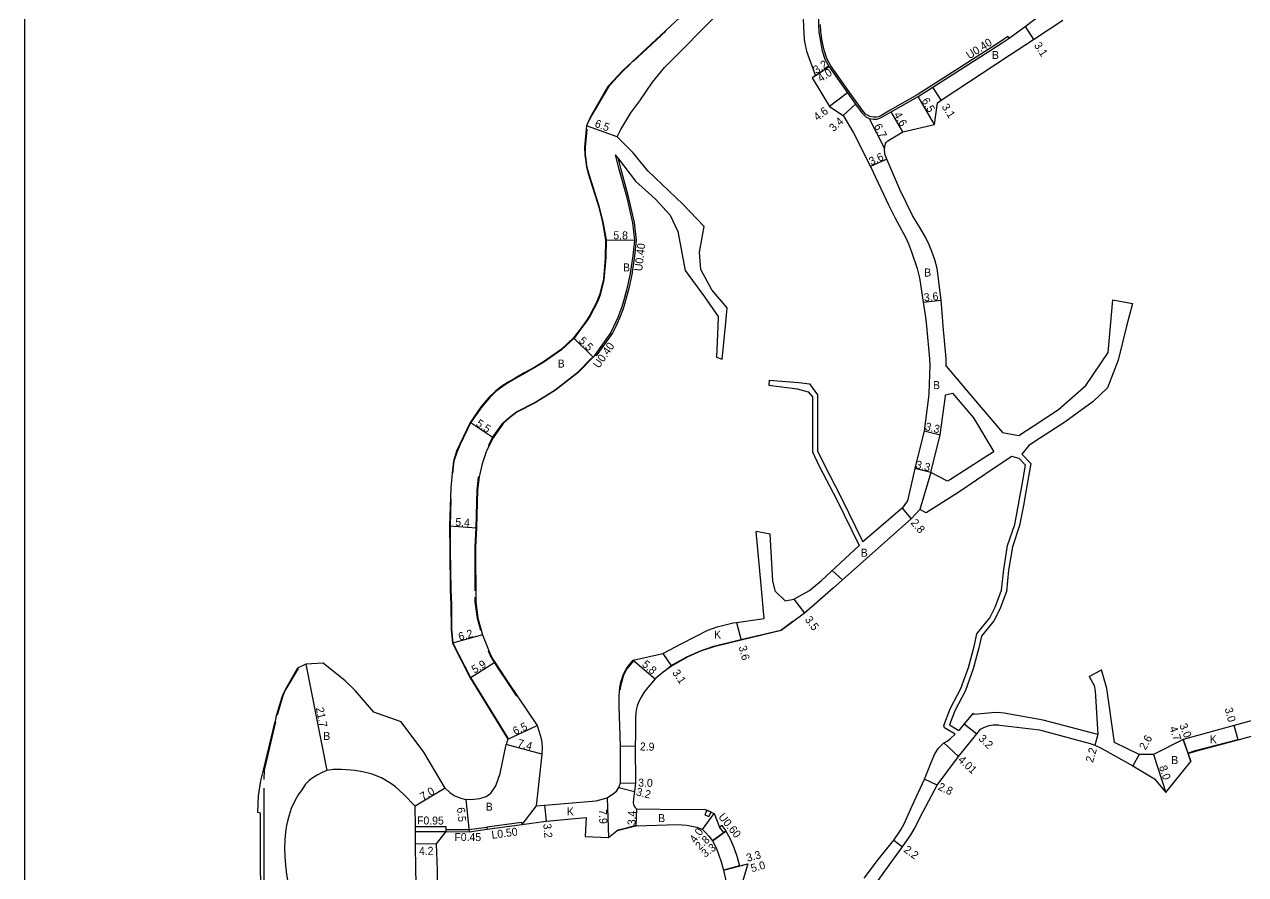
# Model space of a CAD drawing. Header units: metres. Extents: x -12000 to -10400, y -89400 to -87000.
# Drawn here: x -12000 to -11755.9, y -87956.4 to -87786.5 of the extents above; entities that cross this region are included whole.
import ezdxf

# ---------------------------------------------------------------- set-up
doc = ezdxf.new("R2010")
doc.units = ezdxf.units.M
doc.header["$LTSCALE"] = 2.5
for name, color, linetype in [('側溝・桝', 7, 'Continuous'), ('図郭', 7, 'Continuous'), ('幅員', 7, 'Continuous'), ('歩道・分離帯・安全施設', 7, 'Continuous'), ('舗装', 7, 'Continuous'), ('道路', 7, 'Continuous')]:
    doc.layers.add(name, color=color, linetype=linetype)
doc.styles.get("Standard").update_dxf_attribs({"font": ''})
doc.styles.get('Standard').set_extended_font_data('@MS PGothic')

msp = doc.modelspace()

# ---------------------------------------------------------------- linework, layer by layer
at = {"layer": '側溝・桝'}
for points in [[(-11803.15, -87789.23), (-11803.39, -87788.91), (-11804.94, -87790.02), (-11818.62, -87798.72), (-11821.53, -87800.57), (-11826.9, -87803.65), (-11828.82, -87804.76), (-11829.28, -87804.96), (-11829.69, -87805.06), (-11830.23, -87805.07), (-11830.96, -87804.92), (-11831.58, -87804.61), (-11831.82, -87804.42), (-11832.31, -87803.86), (-11835.12, -87799.97), (-11838.8, -87794.81), (-11839.59, -87793.31), (-11840.14, -87791.69), (-11840.49, -87789.83), (-11840.77, -87788.01), (-11840.88, -87786.51)], [(-11881.72, -87846.8), (-11880.94, -87845.16), (-11880.23, -87843.27), (-11879.94, -87842.37), (-11879.02, -87838.95), (-11878.52, -87836.5), (-11877.99, -87832.82), (-11877.62, -87829.62), (-11878.05, -87826.09), (-11879.27, -87820.72), (-11880.78, -87815.3), (-11881.26, -87813.4)], [(-11885.93, -87852.5), (-11885.61, -87852.74), (-11882.43, -87848.3), (-11882.24, -87847.89)], [(-11882.24, -87847.89), (-11881.72, -87846.8)], [(-11907.46, -87947.34), (-11907.52, -87946.9), (-11907.52, -87946.85), (-11900.64, -87945.91), (-11900.58, -87946.41)], [(-11915.71, -87947.82), (-11915.7, -87946.87), (-11921.83, -87946.84)], [(-11921.82, -87947.79), (-11915.71, -87947.82)], [(-11915.71, -87947.37), (-11911.14, -87947.39), (-11907.52, -87946.9)], [(-11859.77, -87947.71), (-11859.69, -87947.65), (-11860.54, -87946.58), (-11861.01, -87946.95)]]:
    msp.add_lwpolyline(points, dxfattribs=at)
msp.add_lwpolyline([(-11863.14, -87944.83), (-11862.73, -87943.91), (-11863.55, -87943.55), (-11863.96, -87944.46)], close=True, dxfattribs=at)
at = {"layer": '図郭'}
msp.add_lwpolyline([(-12000, -88200), (-11200, -88200), (-11200, -87600), (-12000, -87600)], close=True, dxfattribs=at)
at = {"layer": '幅員'}
for points in [[(-11799.96, -87786.93), (-11798.26, -87789.53)], [(-11839.14, -87795.02), (-11842.5, -87797.2)], [(-11839.14, -87795.02), (-11841.82, -87796.76)], [(-11816.73, -87801.66), (-11818.4, -87799.06)], [(-11835.45, -87800.2), (-11839.08, -87802.94)], [(-11818.07, -87806.54), (-11821.32, -87800.91)], [(-11833.84, -87802.43), (-11836.29, -87804.71)], [(-11824.41, -87807.99), (-11826.71, -87804)], [(-11881.48, -87808.98), (-11887.6, -87806.79)], [(-11831.09, -87805.3), (-11828.07, -87811.28)], [(-11827.58, -87813.41), (-11830.86, -87814.9)], [(-11883.82, -87829.54), (-11878.02, -87829.63)], [(-11820.3, -87842.01), (-11816.72, -87841.64)], [(-11890.2, -87849.13), (-11886.29, -87853)], [(-11906.32, -87869.13), (-11910.88, -87866.06)], [(-11820.12, -87867.75), (-11816.91, -87868.51)], [(-11818.8, -87876.05), (-11822.01, -87875.26)], [(-11824.54, -87883.19), (-11822.71, -87885.31)], [(-11915, -87886.74), (-11909.62, -87887.09)], [(-11846.18, -87901.36), (-11844.07, -87904.16)], [(-11857.64, -87906.04), (-11856.74, -87909.56)], [(-11908.44, -87908.51), (-11914.42, -87910.16)], [(-11943.74, -87914.34), (-11939.53, -87935.63)], [(-11910.89, -87917.09), (-11905.96, -87913.94)], [(-11878.3, -87913.53), (-11873.88, -87917.32)], [(-11872.37, -87912.21), (-11870.66, -87914.74)], [(-11903.38, -87929.33), (-11897.47, -87926.64)], [(-11812.1, -87926.27), (-11809.59, -87928.29)], [(-11757.38, -87929.48), (-11758.14, -87926.61)], [(-11785.38, -87928.4), (-11786.01, -87930.52)], [(-11896.54, -87932.34), (-11903.67, -87930.38)], [(-11880.8, -87930.71), (-11877.9, -87930.77)], [(-11813.24, -87932.79), (-11816.18, -87930.07)], [(-11767.36, -87932.23), (-11768.34, -87929.4)], [(-11768.34, -87929.4), (-11766.81, -87933.84)], [(-11777.16, -87932.44), (-11778.39, -87934.67)], [(-11774.26, -87932.38), (-11771.79, -87939.99)], [(-11880.85, -87938.09), (-11877.85, -87938.17)], [(-11817.53, -87938.52), (-11820.08, -87937.36)], [(-11915.88, -87939.11), (-11921.87, -87942.74)], [(-11911.73, -87941.37), (-11911.11, -87947.84)], [(-11883.47, -87941.1), (-11883.24, -87949)], [(-11881.16, -87939.03), (-11878.05, -87939.77)], [(-11896.01, -87942.56), (-11895.71, -87945.75)], [(-11877.64, -87943.26), (-11877.74, -87946.66)], [(-11864.42, -87947.43), (-11862.08, -87944.19)], [(-11862.41, -87949.69), (-11859.77, -87947.71)], [(-11859.77, -87947.71), (-11862.41, -87949.69)], [(-11917.59, -87950.23), (-11921.79, -87950.3)], [(-11826.22, -87949.56), (-11824.44, -87950.85)], [(-11860.22, -87955.53), (-11855.38, -87954.26)], [(-11857.03, -87954.69), (-11860.22, -87955.53)]]:
    msp.add_lwpolyline(points, dxfattribs=at)
at = {"layer": '歩道・分離帯・安全施設'}
for points in [[(-11871.8, -87787.86), (-11878.27, -87793.9)], [(-11878.88, -87794.48), (-11880.37, -87795.87), (-11882.23, -87797.88)], [(-11882.23, -87797.88), (-11883.26, -87799), (-11886.68, -87804.88), (-11887.07, -87805.71)], [(-11887.59, -87807.42), (-11887.59, -87807.44), (-11887.91, -87811.13), (-11887.89, -87812.5), (-11887.54, -87815.02), (-11887.31, -87815.99), (-11885.34, -87822.15), (-11885.15, -87822.78), (-11884.54, -87825.15), (-11884.29, -87826.28), (-11883.72, -87829.53), (-11883.78, -87833.14), (-11884.16, -87837.46), (-11884.3, -87838.18), (-11884.99, -87840.74)], [(-11884.99, -87840.74), (-11885.17, -87841.26), (-11885.44, -87841.94), (-11886.91, -87844.76), (-11887.5, -87845.69), (-11888.33, -87846.8)], [(-11888.33, -87846.8), (-11890.12, -87849.2), (-11892.65, -87851.55), (-11896.15, -87853.99), (-11897.94, -87855.07), (-11900.03, -87856.26), (-11901.83, -87857.28), (-11903.27, -87858.11), (-11904.52, -87858.91), (-11905.74, -87859.89), (-11907.05, -87861.12), (-11908.58, -87862.96), (-11910.8, -87866.11), (-11912.88, -87870.46), (-11913.5, -87871.83), (-11914.16, -87873.8), (-11914.32, -87875.54), (-11914.37, -87876.06)], [(-11907.22, -87870.67), (-11906.41, -87869.08), (-11904.38, -87866.22), (-11903.06, -87865.06), (-11901.61, -87863.91), (-11897.97, -87862.07), (-11893.89, -87859.53), (-11889.38, -87856), (-11886.55, -87853.12)], [(-11909.87, -87899.69), (-11909.91, -87890.95), (-11909.72, -87887.09), (-11909.5, -87879.57), (-11909.22, -87876.89)], [(-11914.73, -87881.37), (-11914.9, -87886.74), (-11914.86, -87891.58), (-11914.76, -87899.51), (-11914.64, -87902.43), (-11914.61, -87907.35), (-11914.32, -87910.13), (-11910.8, -87917.03), (-11903.36, -87929.17)], [(-11908.78, -87907.65), (-11909.45, -87905.21), (-11909.86, -87901.91), (-11909.87, -87900.99)], [(-11871.51, -87915.26), (-11870.72, -87914.65), (-11867.56, -87912.9), (-11864.86, -87911.69), (-11862.2, -87910.78), (-11856.76, -87909.46), (-11848.75, -87907.55), (-11846.35, -87905.74)], [(-11901.57, -87920.73), (-11903.37, -87918.05), (-11905.3, -87915.15), (-11906.31, -87913.58), (-11906.88, -87912.55), (-11907.2, -87911.76)], [(-11878.33, -87913.73), (-11879.25, -87914.86), (-11879.6, -87915.39), (-11879.99, -87916.1), (-11880.2, -87916.58), (-11880.45, -87917.27), (-11880.66, -87918), (-11880.89, -87919.05), (-11880.93, -87919.51)], [(-11945.29, -87915.22), (-11947.73, -87919.38), (-11947.98, -87919.88), (-11948.32, -87920.68), (-11948.49, -87921.17), (-11949.49, -87924.54)], [(-11949.81, -87925.86), (-11952.1, -87935.54)], [(-11767.4, -87932.14), (-11765.93, -87931.64), (-11757.4, -87929.38)], [(-11952.1, -87935.54), (-11952.11, -87937.43)], [(-11952.11, -87939.11), (-11952.15, -87957.55), (-11952.02, -87959), (-11951.91, -87959.97), (-11951.73, -87961.31), (-11951.36, -87963.24), (-11950.33, -87967.18), (-11949.11, -87971.05), (-11947.94, -87974.6), (-11947.36, -87976.46), (-11946.62, -87978.61), (-11946, -87980.43), (-11945.37, -87982.33), (-11944.92, -87984.08), (-11944.63, -87986.04), (-11944.29, -87988.2), (-11943.88, -87990.67)], [(-11881.58, -87947.53), (-11879.38, -87946.97), (-11877.76, -87946.56)]]:
    msp.add_lwpolyline(points, dxfattribs=at)
at = {"layer": '舗装'}
for points in [[(-11818.8, -87876.05), (-11821, -87883.47)], [(-11838.5, -87895.61), (-11836.44, -87897.51)], [(-11767.36, -87932.23), (-11768.34, -87929.4)], [(-11897.68, -87942.7), (-11900.54, -87946.4)], [(-11877.64, -87943.26), (-11877.74, -87946.66)]]:
    msp.add_lwpolyline(points, dxfattribs=at)
at = {"layer": '道路'}
for points in [[(-11860.68, -87775.2), (-11860.25, -87776.76), (-11864.17, -87780.59), (-11880.45, -87795.8), (-11882.23, -87797.74)], [(-11844.52, -87781.35), (-11844.14, -87789.62), (-11844, -87790.26), (-11843.65, -87791.87), (-11841.82, -87796.76), (-11842.5, -87797.2), (-11839.08, -87802.94), (-11836.29, -87804.71), (-11834.24, -87808.16), (-11830.86, -87814.9), (-11827.28, -87822.54), (-11825.98, -87825.1), (-11823.76, -87829.18), (-11823.23, -87830.39), (-11822.66, -87831.93), (-11821.51, -87835.26), (-11821.05, -87837.18), (-11820.3, -87842.01), (-11819.83, -87845.03), (-11819.67, -87846.81)], [(-11841.26, -87784.66), (-11841.28, -87786.53), (-11841.17, -87788.06), (-11840.88, -87789.9), (-11840.53, -87791.78), (-11839.96, -87793.47), (-11839.14, -87795.02), (-11835.45, -87800.2), (-11833.84, -87802.43), (-11832.56, -87804.2), (-11832.05, -87804.74), (-11831.8, -87804.95), (-11831.09, -87805.3), (-11830.27, -87805.47), (-11829.59, -87805.46), (-11829.17, -87805.33), (-11828.59, -87805.08), (-11826.71, -87804), (-11821.32, -87800.91), (-11818.4, -87799.06), (-11804.71, -87790.35), (-11803.15, -87789.23), (-11799.96, -87786.93), (-11794.04, -87782.48)], [(-11881.48, -87808.98), (-11880.79, -87807.5), (-11878.78, -87804.19), (-11876.96, -87801.76), (-11874.45, -87798.05), (-11872.02, -87795.12), (-11860.98, -87783.97)], [(-11827.67, -87810.02), (-11827.37, -87809.78), (-11824.41, -87807.99), (-11818.07, -87806.54), (-11817.43, -87802.16), (-11816.73, -87801.66), (-11803.04, -87792.66), (-11798.26, -87789.53), (-11792.39, -87785.68)], [(-11882.23, -87797.74), (-11883.34, -87798.94), (-11886.77, -87804.83), (-11887.45, -87806.31), (-11887.6, -87806.79), (-11887.69, -87807.43), (-11888.01, -87811.12), (-11887.98, -87812.55), (-11887.65, -87814.97), (-11887.37, -87816.13), (-11885.44, -87822.16), (-11885.24, -87822.83), (-11884.63, -87825.18), (-11884.36, -87826.45), (-11883.82, -87829.54), (-11883.88, -87833.14), (-11884.26, -87837.42), (-11884.42, -87838.25), (-11885.03, -87840.52), (-11885.28, -87841.24), (-11885.63, -87842.08), (-11886.94, -87844.6), (-11887.63, -87845.7), (-11888.46, -87846.8)], [(-11859.86, -87846.8), (-11859.52, -87843.15), (-11862.57, -87839.57), (-11864.74, -87835.52), (-11865.02, -87832.04), (-11864.11, -87826.92), (-11868.39, -87822.41), (-11875.38, -87815.79), (-11878.32, -87812.15), (-11881.48, -87808.98)], [(-11816.3, -87846.81), (-11816.46, -87844.93), (-11816.72, -87841.64), (-11817.55, -87835.29), (-11818.02, -87833.53), (-11818.58, -87831.92), (-11819.15, -87830.58), (-11819.87, -87829), (-11820.99, -87827.09), (-11822.44, -87824.69), (-11824.96, -87819.48), (-11827.58, -87813.41), (-11828.01, -87812.41), (-11828.07, -87811.28), (-11827.88, -87810.34), (-11827.67, -87810.02)], [(-11881.87, -87812.59), (-11881.16, -87815.41), (-11879.66, -87820.82), (-11878.44, -87826.16), (-11878.02, -87829.63), (-11878.39, -87832.77), (-11878.89, -87836.3), (-11879.62, -87839.61), (-11880.21, -87841.83), (-11880.55, -87842.96), (-11881.35, -87845.11), (-11882.16, -87846.8)], [(-11881.87, -87812.59), (-11881.26, -87813.4), (-11877.86, -87817.84), (-11873.93, -87821.4), (-11870.88, -87824.62), (-11869.35, -87827.92), (-11867.91, -87835.67), (-11864.03, -87840.95), (-11861.32, -87844.9), (-11861.4, -87846.8)], [(-11782.85, -87846.81), (-11782.38, -87841.57)], [(-11782.38, -87841.57), (-11778.48, -87842.27)], [(-11778.48, -87842.27), (-11779.64, -87846.81)], [(-11888.46, -87846.8), (-11890.2, -87849.13), (-11892.72, -87851.47), (-11896.21, -87853.91), (-11897.99, -87854.98), (-11900.08, -87856.17), (-11901.88, -87857.19), (-11903.32, -87858.03), (-11904.58, -87858.82), (-11905.81, -87859.81), (-11907.13, -87861.05), (-11908.66, -87862.9), (-11910.88, -87866.06), (-11912.97, -87870.42), (-11913.59, -87871.8), (-11914.25, -87873.78), (-11914.42, -87875.53), (-11914.75, -87879.12), (-11915, -87886.74), (-11914.96, -87891.58), (-11914.86, -87899.51), (-11914.74, -87902.43), (-11914.71, -87907.36), (-11914.42, -87910.16), (-11910.89, -87917.09), (-11903.38, -87929.33)], [(-11882.24, -87846.96), (-11882.78, -87848.1), (-11885.93, -87852.5), (-11886.29, -87853), (-11889.31, -87856.07), (-11893.83, -87859.61), (-11897.92, -87862.16), (-11901.56, -87863.99), (-11903, -87865.13), (-11904.3, -87866.28), (-11906.32, -87869.13), (-11907.63, -87871.71), (-11908.52, -87874.34), (-11909.12, -87876.91), (-11909.4, -87879.58), (-11909.62, -87887.09), (-11909.81, -87890.95), (-11909.76, -87901.9), (-11909.35, -87905.19), (-11908.44, -87908.51), (-11906.79, -87912.51), (-11906.22, -87913.53), (-11905.96, -87913.94), (-11905.22, -87915.09), (-11903.29, -87917.99), (-11897.47, -87926.64), (-11896.84, -87928.76), (-11896.58, -87929.97), (-11896.47, -87930.99), (-11896.53, -87932.32), (-11896.74, -87934.21), (-11897.68, -87942.7)], [(-11882.16, -87846.8), (-11882.24, -87846.96)], [(-11861.4, -87846.8), (-11861.65, -87853)], [(-11860.49, -87853.44), (-11859.86, -87846.8)], [(-11819.67, -87846.81), (-11819.06, -87853.33), (-11819.02, -87854.62), (-11819.17, -87860.2)], [(-11815.73, -87854.84), (-11815.71, -87854.29), (-11815.75, -87853.29), (-11816.3, -87846.81)], [(-11815.73, -87854.84), (-11810.24, -87861.29), (-11804.44, -87868.07), (-11801.23, -87868.67), (-11798.12, -87866.64), (-11793.3, -87863.48), (-11787.81, -87858.68), (-11783.33, -87852.09), (-11782.85, -87846.81)], [(-11779.64, -87846.81), (-11781.37, -87853.61), (-11783.45, -87859.17), (-11786.37, -87861.88), (-11792.03, -87865.98), (-11796.86, -87869.14), (-11799.2, -87870.66), (-11800.57, -87872.41), (-11798.81, -87874.26), (-11799.46, -87878), (-11800.26, -87882.63), (-11801.05, -87886.68), (-11802.48, -87890.91), (-11803.24, -87895.56), (-11803.69, -87899.83), (-11805, -87903.34), (-11806.17, -87905.67), (-11808.66, -87908.77), (-11809.19, -87911.1), (-11810.31, -87915.32), (-11811.88, -87919.64), (-11814, -87923.68), (-11815.05, -87926.5), (-11813.18, -87927.61)], [(-11861.65, -87853), (-11860.49, -87853.44)], [(-11851.08, -87857.62), (-11851.2, -87858.61)], [(-11851.08, -87857.62), (-11845.18, -87858.09), (-11843.05, -87858.37), (-11841.44, -87860.53), (-11841.42, -87871.72), (-11840.26, -87874.19), (-11836.7, -87881.07), (-11832.36, -87889.91)], [(-11851.2, -87858.61), (-11845.5, -87859.32), (-11843.33, -87859.91), (-11842.44, -87860.91), (-11842.42, -87871.95), (-11841.16, -87874.63), (-11837.6, -87881.52), (-11833.12, -87890.62)], [(-11819.17, -87860.2), (-11819.24, -87860.99), (-11820.12, -87867.75), (-11822.01, -87875.26), (-11823.43, -87881.73), (-11824.54, -87883.19), (-11832.36, -87889.91)], [(-11815.87, -87860.54), (-11814.48, -87860.22), (-11810.25, -87865.12), (-11806.21, -87871.9), (-11807.4, -87872.68), (-11814.89, -87877.48), (-11815.46, -87877.76), (-11818.8, -87876.05)], [(-11818.8, -87876.05), (-11816.91, -87868.51), (-11815.88, -87860.77), (-11815.87, -87860.54)], [(-11813.93, -87928.33), (-11816.03, -87927.07), (-11816.17, -87926.62), (-11814.92, -87923.27), (-11812.79, -87919.24), (-11811.26, -87915.03), (-11810.16, -87910.86), (-11809.58, -87908.32), (-11807.02, -87905.12), (-11805.92, -87902.94), (-11804.67, -87899.59), (-11804.23, -87895.42), (-11803.45, -87890.66), (-11802.01, -87886.42), (-11801.25, -87882.48), (-11800.42, -87877.69), (-11799.88, -87874.58), (-11801.11, -87873.29), (-11802.57, -87872.85), (-11806.14, -87875.18), (-11813.21, -87879.97), (-11819.74, -87884.13), (-11821, -87883.47)], [(-11821, -87883.47), (-11822.71, -87885.31), (-11838.24, -87899.11), (-11842.1, -87902.49), (-11844.07, -87904.16), (-11848.71, -87907.64), (-11856.74, -87909.56), (-11862.18, -87910.87), (-11864.84, -87911.79), (-11867.52, -87912.99), (-11870.66, -87914.74), (-11872.27, -87915.96), (-11873.88, -87917.32), (-11876.04, -87919.81), (-11876.72, -87920.93), (-11877.24, -87921.93), (-11877.49, -87922.68), (-11877.62, -87923.24), (-11877.74, -87924), (-11877.81, -87925.06), (-11877.85, -87928.45), (-11877.9, -87930.77), (-11877.85, -87938.17), (-11878.05, -87939.77), (-11878.25, -87941.24), (-11878.29, -87942.06), (-11878.24, -87942.36), (-11878.09, -87942.73), (-11877.87, -87943.03), (-11877.64, -87943.26), (-11868.21, -87943.37), (-11864.16, -87943.34), (-11863.55, -87943.55), (-11862.73, -87943.91), (-11862.08, -87944.19), (-11861.01, -87946.95)], [(-11852.14, -87905.21), (-11852.74, -87898.56), (-11853.71, -87887.87)], [(-11850.89, -87888.4), (-11853.71, -87887.87)], [(-11847.93, -87901.71), (-11849.87, -87899.82), (-11850.4, -87897.79), (-11850.89, -87888.4)], [(-11847.93, -87901.71), (-11846.18, -87901.36), (-11843.07, -87899.64), (-11840.68, -87897.63), (-11833.12, -87890.62)], [(-11882.24, -87940.2), (-11881.64, -87939.75), (-11881.16, -87939.03), (-11880.85, -87938.09), (-11880.8, -87930.71), (-11881.12, -87922.81), (-11881.12, -87920.65), (-11880.99, -87919.04), (-11880.75, -87917.97), (-11880.52, -87917.17), (-11880.31, -87916.58), (-11880.08, -87916.06), (-11879.69, -87915.34), (-11879.32, -87914.79), (-11878.3, -87913.53), (-11872.37, -87912.21), (-11868.57, -87910.23), (-11863.38, -87907.59), (-11861.54, -87906.93), (-11858.3, -87906.12), (-11857.64, -87906.04), (-11852.14, -87905.21)], [(-11940.29, -87914.13), (-11943.74, -87914.34), (-11945.38, -87915.17), (-11947.82, -87919.34)], [(-11915.88, -87939.11), (-11920.16, -87931.97), (-11924.71, -87925.89), (-11930.16, -87923.92), (-11933.85, -87919.63), (-11935.87, -87917.69), (-11940.29, -87914.13)], [(-11787.12, -87916.82), (-11784.69, -87915.52)], [(-11787.12, -87916.82), (-11786.13, -87918.59), (-11785.96, -87919.67), (-11785.38, -87928.4)], [(-11782.06, -87930), (-11783.63, -87919.22), (-11784.69, -87915.52)], [(-11947.82, -87919.34), (-11948.08, -87919.87), (-11948.4, -87920.63), (-11948.6, -87921.18), (-11949.58, -87924.51)], [(-11785.38, -87928.4), (-11796.35, -87925.54), (-11804.1, -87924.15), (-11805.51, -87924.04), (-11806.6, -87924.11), (-11810.1, -87924.41), (-11810.42, -87924.2), (-11812.1, -87926.27), (-11813.18, -87927.61)], [(-11952.2, -87935.52), (-11949.9, -87925.84)], [(-11949.58, -87924.51), (-11949.71, -87924.93), (-11949.9, -87925.84)], [(-11829.84, -87958.32), (-11827.13, -87954.51), (-11824.44, -87950.85), (-11822.78, -87948.46), (-11822.12, -87947.35), (-11820.32, -87943.8), (-11817.53, -87938.52), (-11813.24, -87932.79), (-11810.68, -87929.63), (-11809.59, -87928.29), (-11808.85, -87927.38), (-11808.33, -87927.07), (-11807.72, -87926.82), (-11807.11, -87926.61), (-11806.3, -87926.49), (-11805.36, -87926.5), (-11805.02, -87926.56), (-11797.07, -87927.48), (-11786.92, -87930.24), (-11786.01, -87930.52), (-11784.63, -87931.19), (-11778.39, -87934.67), (-11774.07, -87937.27)], [(-11729.89, -87927.84), (-11731.35, -87926.32), (-11732.66, -87927.19), (-11733.05, -87927.26), (-11743.64, -87926.78), (-11744.38, -87925.97), (-11747.94, -87927.59), (-11749.84, -87928.46), (-11750.67, -87926.78), (-11751.63, -87924.83), (-11758.14, -87926.61), (-11768.34, -87929.4), (-11774.26, -87932.38), (-11777.16, -87932.44), (-11782.06, -87930)], [(-11832.15, -87957.12), (-11829.26, -87953.32), (-11826.22, -87949.56), (-11824.81, -87947.47), (-11824.12, -87946.25), (-11822.5, -87942.7), (-11820.08, -87937.36), (-11818.88, -87934.32), (-11818.03, -87932.42), (-11817.31, -87931.24), (-11816.18, -87930.07), (-11815.9, -87929.93), (-11815.55, -87929.72), (-11814.93, -87929.28), (-11813.93, -87928.33)], [(-11767.36, -87932.23), (-11765.9, -87931.73), (-11757.38, -87929.48), (-11754.21, -87928.64), (-11751.06, -87931.22), (-11747.26, -87930.52), (-11743.89, -87929.94), (-11741.92, -87929.76), (-11738.43, -87929.71), (-11733.73, -87929.66), (-11731.17, -87929.51), (-11729.82, -87929.44)], [(-11903.38, -87929.33), (-11903.67, -87930.38)], [(-11774.07, -87937.27), (-11771.79, -87939.99), (-11766.81, -87933.84), (-11767.36, -87932.23)], [(-11944.25, -87991.8), (-11944.27, -87991.56), (-11944.38, -87990.42), (-11944.94, -87989.61), (-11945.43, -87984.93), (-11946.16, -87982.04), (-11948.54, -87974.29), (-11951.77, -87965), (-11952.33, -87961.87), (-11952.53, -87960.22), (-11952.83, -87956.15), (-11952.83, -87944.14), (-11953.34, -87944.02), (-11953.23, -87940.67), (-11952.74, -87937.66), (-11952.2, -87935.52)], [(-11921.5, -87965.64), (-11921.76, -87955.37), (-11921.79, -87950.3), (-11921.82, -87947.79), (-11921.83, -87946.84), (-11921.87, -87942.74), (-11924.19, -87940.36), (-11925.83, -87938.88), (-11926.75, -87938.2), (-11928.64, -87937.1), (-11930.46, -87936.37), (-11932.11, -87935.93), (-11933.87, -87935.64), (-11936.62, -87935.41), (-11938.26, -87935.44), (-11939.53, -87935.63), (-11940.48, -87936.03), (-11941.48, -87936.52), (-11942.13, -87936.92), (-11942.71, -87937.32), (-11943.13, -87937.67), (-11943.81, -87938.37), (-11944.57, -87939.47), (-11945.27, -87940.5), (-11945.97, -87941.7), (-11946.65, -87943.19), (-11947.1, -87944.51), (-11947.36, -87945.44), (-11947.58, -87946.58), (-11947.73, -87947.41), (-11947.88, -87948.68), (-11947.93, -87949.53), (-11948.01, -87951.14), (-11947.95, -87952.77), (-11947.8, -87954.53), (-11947.59, -87956.37), (-11947.29, -87958.29)], [(-11897.68, -87942.7), (-11896.01, -87942.56), (-11885.69, -87941.68), (-11883.47, -87941.1), (-11882.24, -87940.2)], [(-11915.71, -87947.82), (-11911.11, -87947.84), (-11907.46, -87947.34), (-11900.58, -87946.41), (-11895.71, -87945.75), (-11887.68, -87945.03), (-11887.92, -87948.78), (-11883.24, -87949), (-11882.24, -87948.19)], [(-11882.24, -88000.11), (-11886.7, -88001.08), (-11897.04, -87999.49), (-11898.3, -87998.3), (-11898.4, -87997.96), (-11898.55, -87997.44), (-11898.81, -87996.68), (-11899.23, -87995.72), (-11899.71, -87994.84), (-11900.45, -87993.76), (-11909.41, -87980.71), (-11911.78, -87977.96), (-11912.93, -87976.48), (-11913.91, -87974.96), (-11915.04, -87973.05), (-11915.96, -87970.86), (-11916.57, -87968.98), (-11917.08, -87966.5), (-11917.32, -87964.34), (-11917.45, -87955.47), (-11917.59, -87950.23), (-11915.71, -87947.82)], [(-11882.24, -87948.19), (-11881.53, -87947.62), (-11877.74, -87946.66), (-11869.44, -87946.41), (-11867.59, -87946.52), (-11865.58, -87946.91), (-11864.42, -87947.43), (-11863.75, -87948.07), (-11863.2, -87948.7), (-11862.41, -87949.69), (-11861.67, -87951.19), (-11860.74, -87953.85), (-11860.22, -87955.53), (-11859.83, -87957.35), (-11859.68, -87959.46), (-11859.84, -87961.62), (-11860.02, -87962.73), (-11861.76, -87969.62), (-11862.01, -87972.55)], [(-11860.17, -87948.01), (-11861.01, -87946.95)], [(-11859.77, -87947.71), (-11860.17, -87948.01)], [(-11859.77, -87947.71), (-11858.95, -87949.14), (-11858.16, -87951.01), (-11857.51, -87952.92), (-11857.03, -87954.69), (-11855.38, -87954.26), (-11856.46, -87957.87)]]:
    msp.add_lwpolyline(points, dxfattribs=at)
at = {"layer": '道路', "flags": 128}
msp.add_lwpolyline([(-11915.88, -87939.11), (-11914.92, -87940.02), (-11914.07, -87940.58), (-11912.96, -87941.08), (-11912.05, -87941.35), (-11911.73, -87941.37), (-11910.14, -87941.36), (-11908.97, -87941.22), (-11907.72, -87940.79), (-11906.74, -87940.12), (-11905.75, -87938.68), (-11904.9, -87936.22), (-11903.67, -87930.38)], dxfattribs=at)

# ---------------------------------------------------------------- texts
at = {"layer": '側溝・桝'}
for s, rotation, p in [('U0.40', 32.4451, (-11811.09, -87793.51)), ('U0.40', 83.3653, (-11876.5, -87835.9)), ('U0.40', 55.1072, (-11885.14, -87855.35)), ('F0.95', 359.753, (-11921.51, -87946.39)), ('U0.60', 309.3368, (-11861.37, -87944.93)), ('F0.45', 359.7256, (-11914.05, -87949.69)), ('L0.50', 7.7339, (-11906.51, -87949.28))]:
    msp.add_text(s, height=1.6, rotation=rotation, dxfattribs=at).set_placement(p)
at = {"layer": '幅員'}
for s, rotation, p in [('3.1', 303.125, (-11798.23, -87790.69)), ('3.2', 32.9401, (-11841.69, -87796.46)), ('4.0', 32.9401, (-11840.8, -87798.12)), ('6.5', 299.9854, (-11820.69, -87801.74)), ('4.6', 37.0043, (-11841.48, -87805.88)), ('4.6', 299.9749, (-11826.27, -87804.56)), ('3.1', 302.7318, (-11816.7, -87802.98)), ('6.5', 340.3293, (-11886.11, -87806.95)), ('3.4', 42.9268, (-11838.23, -87808.05)), ('6.7', 296.8196, (-11830.21, -87806.82)), ('3.6', 24.5029, (-11830.72, -87814.72)), ('5.8', 359.1431, (-11882.27, -87829.44)), ('3.6', 5.8396, (-11820.11, -87841.89)), ('5.5', 315.3191, (-11889.31, -87849.87)), ('5.5', 326.0423, (-11909.87, -87866.62)), ('3.3', 346.5312, (-11820.05, -87867.56)), ('3.3', 346.2049, (-11821.94, -87875.17)), ('5.4', 356.2732, (-11913.9, -87886.71)), ('2.8', 310.899, (-11822.92, -87886.17)), ('3.5', 307.0722, (-11844.06, -87905.49)), ('6.2', 15.4428, (-11913, -87909.67)), ('3.6', 284.3972, (-11857.22, -87910.89)), ('5.9', 30.348, (-11910.03, -87916.28)), ('5.8', 319.3913, (-11876.67, -87914.63)), ('3.1', 304.0769, (-11870.55, -87916.07)), ('21.7', 281.195, (-11941.75, -87923.12)), ('3.0', 284.7621, (-11760.06, -87923.25)), ('6.5', 24.4634, (-11901.92, -87928.56)), ('3.0', 292.18, (-11769.15, -87926.56)), ('3.2', 315.4731, (-11809.38, -87929.37)), ('2.6', 60.8972, (-11775.87, -87931.64)), ('4.7', 288.9978, (-11771.12, -87927.07)), ('7.4', 345.1762, (-11901.53, -87930.83)), ('2.9', 358.7183, (-11876.97, -87931.6)), ('2.2', 73.5173, (-11786.39, -87934.13)), ('4.01', 317.2019, (-11813.48, -87933.66)), ('8.0', 288.0096, (-11773.19, -87934.87)), ('7.0', 31.2762, (-11920.3, -87941.67)), ('3.0', 358.6249, (-11877.31, -87938.82)), ('2.8', 335.4139, (-11817.51, -87939.39)), ('3.2', 346.749, (-11877.82, -87940.57)), ('6.5', 275.5223, (-11913.54, -87943.04)), ('7.9', 271.6572, (-11885.15, -87943.38)), ('3.4', 88.1945, (-11877.84, -87946.56)), ('3.2', 275.3923, (-11896.29, -87946.27)), ('4.0', 54.1225, (-11865.88, -87950.2)), ('2.8', 41.7904, (-11865.01, -87951.6)), ('4.2', 0.8462, (-11921.11, -87952.49)), ('3.3', 36.8179, (-11863.92, -87953.08)), ('2.2', 323.959, (-11824.34, -87951.75)), ('3.3', 14.6753, (-11855.44, -87953.87)), ('5.0', 14.6753, (-11854.56, -87955.95))]:
    msp.add_text(s, height=1.6, rotation=rotation, dxfattribs=at).set_placement(p)
at = {"layer": '舗装'}
for s, p in [('B', (-11806.58, -87793.42)), ('B', (-11880.31, -87835.87)), ('B', (-11820.12, -87836.89)), ('B', (-11893.39, -87855.09)), ('B', (-11818.36, -87859.38)), ('B', (-11832.79, -87892.89)), ('K', (-11862.12, -87909.23)), ('B', (-11940.25, -87929.5)), ('K', (-11763.03, -87930.15)), ('B', (-11770.72, -87934.32)), ('B', (-11907.77, -87943.64)), ('K', (-11891.55, -87944.59)), ('B', (-11873.31, -87945.92))]:
    msp.add_text(s, height=1.6, dxfattribs=at).set_placement(p)

doc.saveas('drawing.dxf')
